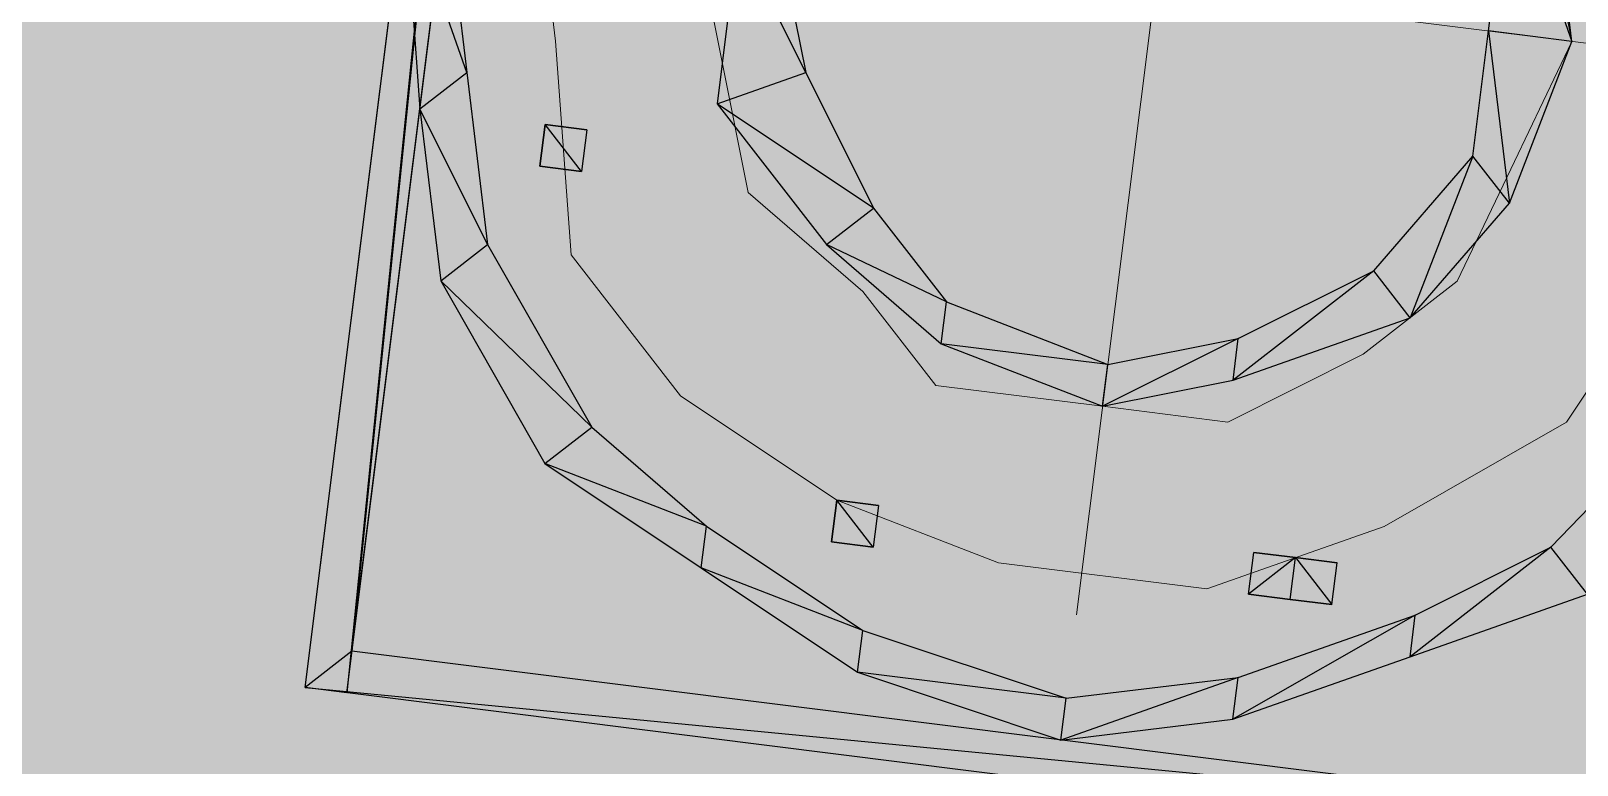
# Model space of a CAD drawing. Header units: metres. Extents: x -4 to 509425, y 7549 to 4732445.
# Drawn here: x 475991.2709 to 475991.5824, y 4719726.4483 to 4719726.5961 of the extents above; entities that cross this region are included whole.
import ezdxf

# ---------------------------------------------------------------- set-up
doc = ezdxf.new("R2010")
doc.units = ezdxf.units.M
doc.header["$LTSCALE"] = 0.01
doc.header["$MEASUREMENT"] = 0
doc.layers.get('0').update_dxf_attribs({"lineweight": 0})
doc.layers.add('_SUBESTACIÓN', color=1, linetype='Continuous')
doc.layers.add('SUBESTACION LA VID', color=253, linetype='Continuous')

# ---------------------------------------------------------------- blocks, each defined once
blk = doc.blocks.new('A$Cfff6051d')
at = {"layer": 'SUBESTACION LA VID', "transparency": 33554687}
h = blk.add_hatch(color=256, dxfattribs=at)
h.dxf.hatch_style = 2
edge = h.paths.add_edge_path()
edge.add_spline(control_points=[(475991.62013, 4719726.42705), (475991.62013, 4719726.42705), (475991.62118, 4719726.43545), (475991.62118, 4719726.43545), (475991.62118, 4719726.43545), (475991.32612, 4719726.46391), (475991.32612, 4719726.46391), (475991.32612, 4719726.46391), (475991.62013, 4719726.42705), (475991.62013, 4719726.42705)], knot_values=[0, 0, 0, 0, 1, 1, 1, 2, 2, 2, 3, 3, 3, 3], degree=3, periodic=0)
edge = h.paths.add_edge_path()
edge.add_spline(control_points=[(475991.62118, 4719726.43545), (475991.62118, 4719726.43545), (475991.32612, 4719726.46391), (475991.32612, 4719726.46391), (475991.32612, 4719726.46391), (475991.33557, 4719726.47126), (475991.33557, 4719726.47126), (475991.33557, 4719726.47126), (475991.62118, 4719726.43545), (475991.62118, 4719726.43545)], knot_values=[0, 0, 0, 0, 1, 1, 1, 2, 2, 2, 3, 3, 3, 3], degree=3, periodic=0)
edge = h.paths.add_edge_path()
edge.add_spline(control_points=[(475991.32612, 4719726.46391), (475991.32612, 4719726.46391), (475991.33557, 4719726.47126), (475991.33557, 4719726.47126), (475991.33557, 4719726.47126), (475991.37246, 4719726.83353), (475991.37246, 4719726.83353), (475991.37246, 4719726.83353), (475991.32612, 4719726.46391), (475991.32612, 4719726.46391)], knot_values=[0, 0, 0, 0, 1, 1, 1, 2, 2, 2, 3, 3, 3, 3], degree=3, periodic=0)
edge = h.paths.add_edge_path()
edge.add_spline(control_points=[(475991.33557, 4719726.47126), (475991.33557, 4719726.47126), (475991.37246, 4719726.83353), (475991.37246, 4719726.83353), (475991.37246, 4719726.83353), (475991.37875, 4719726.81567), (475991.37875, 4719726.81567), (475991.37875, 4719726.81567), (475991.33557, 4719726.47126), (475991.33557, 4719726.47126)], knot_values=[0, 0, 0, 0, 1, 1, 1, 2, 2, 2, 3, 3, 3, 3], degree=3, periodic=0)
edge = h.paths.add_edge_path()
edge.add_spline(control_points=[(475991.37246, 4719726.83353), (475991.37246, 4719726.83353), (475991.37875, 4719726.81567), (475991.37875, 4719726.81567), (475991.37875, 4719726.81567), (475991.67487, 4719726.79561), (475991.67487, 4719726.79561), (475991.67487, 4719726.79561), (475991.37246, 4719726.83353), (475991.37246, 4719726.83353)], knot_values=[0, 0, 0, 0, 1, 1, 1, 2, 2, 2, 3, 3, 3, 3], degree=3, periodic=0)
edge = h.paths.add_edge_path()
edge.add_spline(control_points=[(475991.37875, 4719726.81567), (475991.37875, 4719726.81567), (475991.67487, 4719726.79561), (475991.67487, 4719726.79561), (475991.67487, 4719726.79561), (475991.66436, 4719726.77987), (475991.66436, 4719726.77987), (475991.66436, 4719726.77987), (475991.37875, 4719726.81567), (475991.37875, 4719726.81567)], knot_values=[0, 0, 0, 0, 1, 1, 1, 2, 2, 2, 3, 3, 3, 3], degree=3, periodic=0)
edge = h.paths.add_edge_path()
edge.add_spline(control_points=[(475991.67487, 4719726.79561), (475991.67487, 4719726.79561), (475991.66436, 4719726.77987), (475991.66436, 4719726.77987), (475991.66436, 4719726.77987), (475991.62853, 4719726.426), (475991.62853, 4719726.426), (475991.62853, 4719726.426), (475991.67487, 4719726.79561), (475991.67487, 4719726.79561)], knot_values=[0, 0, 0, 0, 1, 1, 1, 2, 2, 2, 3, 3, 3, 3], degree=3, periodic=0)
edge = h.paths.add_edge_path()
edge.add_spline(control_points=[(475991.66436, 4719726.77987), (475991.66436, 4719726.77987), (475991.62853, 4719726.426), (475991.62853, 4719726.426), (475991.62853, 4719726.426), (475991.62013, 4719726.42705), (475991.62013, 4719726.42705), (475991.62013, 4719726.42705), (475991.66436, 4719726.77987), (475991.66436, 4719726.77987)], knot_values=[0, 0, 0, 0, 1, 1, 1, 2, 2, 2, 3, 3, 3, 3], degree=3, periodic=0)
at = {"layer": 'SUBESTACION LA VID', "lineweight": 0}
for p, q in [((475991.48154, 4719726.47856), (475991.51313, 4719726.73057)), ((475991.61494, 4719726.58982), (475991.37133, 4719726.62036))]:
    blk.add_line(p, q, dxfattribs=at)
for points in [[(475991.38605, 4719726.66971), (475991.37238, 4719726.62876), (475991.37657, 4719726.59411), (475991.3797, 4719726.55105), (475991.40174, 4719726.52269), (475991.43324, 4719726.50168), (475991.46579, 4719726.48906), (475991.50779, 4719726.4838), (475991.5435, 4719726.49638), (475991.58026, 4719726.51737), (475991.60127, 4719726.54887), (475991.61388, 4719726.58142), (475991.6181, 4719726.61502), (475991.60656, 4719726.65913), (475991.58452, 4719726.68749), (475991.55302, 4719726.7085), (475991.52048, 4719726.72111), (475991.47848, 4719726.72638), (475991.44277, 4719726.71379), (475991.41441, 4719726.69175), (475991.38605, 4719726.66971)], [(475991.40493, 4719726.61615), (475991.41017, 4719726.58989), (475991.41541, 4719726.56364), (475991.43851, 4719726.54368), (475991.4532, 4719726.52477), (475991.4868, 4719726.52056), (475991.512, 4719726.5174), (475991.53931, 4719726.53104), (475991.55822, 4719726.54573), (475991.56978, 4719726.56988), (475991.58134, 4719726.59403), (475991.5761, 4719726.62028), (475991.57086, 4719726.64654), (475991.55616, 4719726.66545), (475991.53306, 4719726.68541), (475991.50786, 4719726.68857), (475991.47426, 4719726.69278), (475991.45536, 4719726.67808), (475991.42805, 4719726.66444), (475991.41649, 4719726.6403), (475991.40493, 4719726.61615)], [(475991.37341, 4719726.5689), (475991.37341, 4719726.5689)], [(475991.43219, 4719726.49328), (475991.43219, 4719726.49328)]]:
    blk.add_lwpolyline(points, dxfattribs=at)
at = {"layer": 'SUBESTACION LA VID'}
for points in [[(475991.37341, 4719726.5689), (475991.37341, 4719726.5689)], [(475991.43219, 4719726.49328), (475991.43219, 4719726.49328)]]:
    blk.add_lwpolyline(points, dxfattribs=at)
for points, knots in [([(475991.32612, 4719726.46391), (475991.32612, 4719726.46391), (475991.33557, 4719726.47126), (475991.33557, 4719726.47126), (475991.33557, 4719726.47126), (475991.37246, 4719726.83353), (475991.37246, 4719726.83353), (475991.37246, 4719726.83353), (475991.32612, 4719726.46391), (475991.32612, 4719726.46391)], [0, 0, 0, 0, 1, 1, 1, 2, 2, 2, 3, 3, 3, 3]), ([(475991.33557, 4719726.47126), (475991.33557, 4719726.47126), (475991.37246, 4719726.83353), (475991.37246, 4719726.83353), (475991.37246, 4719726.83353), (475991.37875, 4719726.81567), (475991.37875, 4719726.81567), (475991.37875, 4719726.81567), (475991.33557, 4719726.47126), (475991.33557, 4719726.47126)], [0, 0, 0, 0, 1, 1, 1, 2, 2, 2, 3, 3, 3, 3]), ([(475991.32612, 4719726.46391), (475991.32612, 4719726.46391), (475991.33452, 4719726.46286), (475991.33452, 4719726.46286), (475991.33452, 4719726.46286), (475991.3714, 4719726.82513), (475991.3714, 4719726.82513), (475991.3714, 4719726.82513), (475991.32612, 4719726.46391), (475991.32612, 4719726.46391)], [0, 0, 0, 0, 1, 1, 1, 2, 2, 2, 3, 3, 3, 3]), ([(475991.33452, 4719726.46286), (475991.33452, 4719726.46286), (475991.3714, 4719726.82513), (475991.3714, 4719726.82513), (475991.3714, 4719726.82513), (475991.37875, 4719726.81567), (475991.37875, 4719726.81567), (475991.37875, 4719726.81567), (475991.33452, 4719726.46286), (475991.33452, 4719726.46286)], [0, 0, 0, 0, 1, 1, 1, 2, 2, 2, 3, 3, 3, 3]), ([(475991.56454, 4719726.59614), (475991.56454, 4719726.59614), (475991.58134, 4719726.59403), (475991.58134, 4719726.59403), (475991.58134, 4719726.59403), (475991.56875, 4719726.62974), (475991.56875, 4719726.62974), (475991.56875, 4719726.62974), (475991.56454, 4719726.59614), (475991.56454, 4719726.59614)], [0, 0, 0, 0, 1, 1, 1, 2, 2, 2, 3, 3, 3, 3]), ([(475991.58134, 4719726.59403), (475991.58134, 4719726.59403), (475991.56875, 4719726.62974), (475991.56875, 4719726.62974), (475991.56875, 4719726.62974), (475991.57715, 4719726.62868), (475991.57715, 4719726.62868), (475991.57715, 4719726.62868), (475991.58134, 4719726.59403), (475991.58134, 4719726.59403)], [0, 0, 0, 0, 1, 1, 1, 2, 2, 2, 3, 3, 3, 3]), ([(475991.35453, 4719726.62246), (475991.35453, 4719726.62246), (475991.34613, 4719726.62352), (475991.34613, 4719726.62352), (475991.34613, 4719726.62352), (475991.35872, 4719726.58781), (475991.35872, 4719726.58781), (475991.35872, 4719726.58781), (475991.35453, 4719726.62246), (475991.35453, 4719726.62246)], [0, 0, 0, 0, 1, 1, 1, 2, 2, 2, 3, 3, 3, 3]), ([(475991.34613, 4719726.62352), (475991.34613, 4719726.62352), (475991.35872, 4719726.58781), (475991.35872, 4719726.58781), (475991.35872, 4719726.58781), (475991.34926, 4719726.58046), (475991.34926, 4719726.58046), (475991.34926, 4719726.58046), (475991.34613, 4719726.62352), (475991.34613, 4719726.62352)], [0, 0, 0, 0, 1, 1, 1, 2, 2, 2, 3, 3, 3, 3]), ([(475991.41333, 4719726.61509), (475991.41333, 4719726.61509), (475991.42697, 4719726.58779), (475991.42697, 4719726.58779), (475991.42697, 4719726.58779), (475991.40912, 4719726.58149), (475991.40912, 4719726.58149), (475991.40912, 4719726.58149), (475991.41333, 4719726.61509), (475991.41333, 4719726.61509)], [0, 0, 0, 0, 1, 1, 1, 2, 2, 2, 3, 3, 3, 3]), ([(475991.42173, 4719726.61404), (475991.42173, 4719726.61404), (475991.41333, 4719726.61509), (475991.41333, 4719726.61509), (475991.41333, 4719726.61509), (475991.42697, 4719726.58779), (475991.42697, 4719726.58779), (475991.42697, 4719726.58779), (475991.42173, 4719726.61404), (475991.42173, 4719726.61404)], [0, 0, 0, 0, 1, 1, 1, 2, 2, 2, 3, 3, 3, 3]), ([(475991.56138, 4719726.57094), (475991.56138, 4719726.57094), (475991.56873, 4719726.56148), (475991.56873, 4719726.56148), (475991.56873, 4719726.56148), (475991.56454, 4719726.59614), (475991.56454, 4719726.59614), (475991.56454, 4719726.59614), (475991.56138, 4719726.57094), (475991.56138, 4719726.57094)], [0, 0, 0, 0, 1, 1, 1, 2, 2, 2, 3, 3, 3, 3]), ([(475991.56873, 4719726.56148), (475991.56873, 4719726.56148), (475991.56454, 4719726.59614), (475991.56454, 4719726.59614), (475991.56454, 4719726.59614), (475991.58134, 4719726.59403), (475991.58134, 4719726.59403), (475991.58134, 4719726.59403), (475991.56873, 4719726.56148), (475991.56873, 4719726.56148)], [0, 0, 0, 0, 1, 1, 1, 2, 2, 2, 3, 3, 3, 3]), ([(475991.35872, 4719726.58781), (475991.35872, 4719726.58781), (475991.34926, 4719726.58046), (475991.34926, 4719726.58046), (475991.34926, 4719726.58046), (475991.3629, 4719726.55316), (475991.3629, 4719726.55316), (475991.3629, 4719726.55316), (475991.35872, 4719726.58781), (475991.35872, 4719726.58781)], [0, 0, 0, 0, 1, 1, 1, 2, 2, 2, 3, 3, 3, 3]), ([(475991.42697, 4719726.58779), (475991.42697, 4719726.58779), (475991.40912, 4719726.58149), (475991.40912, 4719726.58149), (475991.40912, 4719726.58149), (475991.44061, 4719726.56048), (475991.44061, 4719726.56048), (475991.44061, 4719726.56048), (475991.42697, 4719726.58779), (475991.42697, 4719726.58779)], [0, 0, 0, 0, 1, 1, 1, 2, 2, 2, 3, 3, 3, 3]), ([(475991.40912, 4719726.58149), (475991.40912, 4719726.58149), (475991.44061, 4719726.56048), (475991.44061, 4719726.56048), (475991.44061, 4719726.56048), (475991.43116, 4719726.55313), (475991.43116, 4719726.55313), (475991.43116, 4719726.55313), (475991.40912, 4719726.58149), (475991.40912, 4719726.58149)], [0, 0, 0, 0, 1, 1, 1, 2, 2, 2, 3, 3, 3, 3]), ([(475991.34926, 4719726.58046), (475991.34926, 4719726.58046), (475991.3629, 4719726.55316), (475991.3629, 4719726.55316), (475991.3629, 4719726.55316), (475991.35345, 4719726.54581), (475991.35345, 4719726.54581), (475991.35345, 4719726.54581), (475991.34926, 4719726.58046), (475991.34926, 4719726.58046)], [0, 0, 0, 0, 1, 1, 1, 2, 2, 2, 3, 3, 3, 3]), ([(475991.37446, 4719726.57731), (475991.37446, 4719726.57731), (475991.37341, 4719726.5689), (475991.37341, 4719726.5689), (475991.37341, 4719726.5689), (475991.37446, 4719726.57731), (475991.37446, 4719726.57731)], [0, 0, 0, 0, 1, 1, 1, 2, 2, 2, 2]), ([(475991.37341, 4719726.5689), (475991.37341, 4719726.5689), (475991.37341, 4719726.5689), (475991.37341, 4719726.5689), (475991.37341, 4719726.5689), (475991.37446, 4719726.57731), (475991.37446, 4719726.57731), (475991.37446, 4719726.57731), (475991.37341, 4719726.5689), (475991.37341, 4719726.5689)], [0, 0, 0, 0, 1, 1, 1, 2, 2, 2, 3, 3, 3, 3]), ([(475991.37446, 4719726.57731), (475991.37446, 4719726.57731), (475991.38181, 4719726.56785), (475991.38181, 4719726.56785), (475991.38181, 4719726.56785), (475991.37341, 4719726.5689), (475991.37341, 4719726.5689), (475991.37341, 4719726.5689), (475991.37446, 4719726.57731), (475991.37446, 4719726.57731)], [0, 0, 0, 0, 1, 1, 1, 2, 2, 2, 3, 3, 3, 3]), ([(475991.37446, 4719726.57731), (475991.37446, 4719726.57731), (475991.38286, 4719726.57625), (475991.38286, 4719726.57625), (475991.38286, 4719726.57625), (475991.37446, 4719726.57731), (475991.37446, 4719726.57731)], [0, 0, 0, 0, 1, 1, 1, 2, 2, 2, 2]), ([(475991.38286, 4719726.57625), (475991.38286, 4719726.57625), (475991.38286, 4719726.57625), (475991.38286, 4719726.57625), (475991.38286, 4719726.57625), (475991.37446, 4719726.57731), (475991.37446, 4719726.57731), (475991.37446, 4719726.57731), (475991.38286, 4719726.57625), (475991.38286, 4719726.57625)], [0, 0, 0, 0, 1, 1, 1, 2, 2, 2, 3, 3, 3, 3]), ([(475991.37446, 4719726.57731), (475991.37446, 4719726.57731), (475991.38286, 4719726.57625), (475991.38286, 4719726.57625), (475991.38286, 4719726.57625), (475991.37446, 4719726.57731), (475991.37446, 4719726.57731)], [0, 0, 0, 0, 1, 1, 1, 2, 2, 2, 2]), ([(475991.38286, 4719726.57625), (475991.38286, 4719726.57625), (475991.37446, 4719726.57731), (475991.37446, 4719726.57731), (475991.37446, 4719726.57731), (475991.38181, 4719726.56785), (475991.38181, 4719726.56785), (475991.38181, 4719726.56785), (475991.38286, 4719726.57625), (475991.38286, 4719726.57625)], [0, 0, 0, 0, 1, 1, 1, 2, 2, 2, 3, 3, 3, 3]), ([(475991.38181, 4719726.56785), (475991.38181, 4719726.56785), (475991.37341, 4719726.5689), (475991.37341, 4719726.5689), (475991.37341, 4719726.5689), (475991.38181, 4719726.56785), (475991.38181, 4719726.56785)], [0, 0, 0, 0, 1, 1, 1, 2, 2, 2, 2]), ([(475991.54141, 4719726.54784), (475991.54141, 4719726.54784), (475991.54877, 4719726.53839), (475991.54877, 4719726.53839), (475991.54877, 4719726.53839), (475991.56138, 4719726.57094), (475991.56138, 4719726.57094), (475991.56138, 4719726.57094), (475991.54141, 4719726.54784), (475991.54141, 4719726.54784)], [0, 0, 0, 0, 1, 1, 1, 2, 2, 2, 3, 3, 3, 3]), ([(475991.54877, 4719726.53839), (475991.54877, 4719726.53839), (475991.56138, 4719726.57094), (475991.56138, 4719726.57094), (475991.56138, 4719726.57094), (475991.56873, 4719726.56148), (475991.56873, 4719726.56148), (475991.56873, 4719726.56148), (475991.54877, 4719726.53839), (475991.54877, 4719726.53839)], [0, 0, 0, 0, 1, 1, 1, 2, 2, 2, 3, 3, 3, 3]), ([(475991.44061, 4719726.56048), (475991.44061, 4719726.56048), (475991.43116, 4719726.55313), (475991.43116, 4719726.55313), (475991.43116, 4719726.55313), (475991.45531, 4719726.54157), (475991.45531, 4719726.54157), (475991.45531, 4719726.54157), (475991.44061, 4719726.56048), (475991.44061, 4719726.56048)], [0, 0, 0, 0, 1, 1, 1, 2, 2, 2, 3, 3, 3, 3]), ([(475991.3629, 4719726.55316), (475991.3629, 4719726.55316), (475991.35345, 4719726.54581), (475991.35345, 4719726.54581), (475991.35345, 4719726.54581), (475991.38389, 4719726.51639), (475991.38389, 4719726.51639), (475991.38389, 4719726.51639), (475991.3629, 4719726.55316), (475991.3629, 4719726.55316)], [0, 0, 0, 0, 1, 1, 1, 2, 2, 2, 3, 3, 3, 3]), ([(475991.43116, 4719726.55313), (475991.43116, 4719726.55313), (475991.45531, 4719726.54157), (475991.45531, 4719726.54157), (475991.45531, 4719726.54157), (475991.45426, 4719726.53317), (475991.45426, 4719726.53317), (475991.45426, 4719726.53317), (475991.43116, 4719726.55313), (475991.43116, 4719726.55313)], [0, 0, 0, 0, 1, 1, 1, 2, 2, 2, 3, 3, 3, 3]), ([(475991.51411, 4719726.5342), (475991.51411, 4719726.5342), (475991.51306, 4719726.5258), (475991.51306, 4719726.5258), (475991.51306, 4719726.5258), (475991.54141, 4719726.54784), (475991.54141, 4719726.54784), (475991.54141, 4719726.54784), (475991.51411, 4719726.5342), (475991.51411, 4719726.5342)], [0, 0, 0, 0, 1, 1, 1, 2, 2, 2, 3, 3, 3, 3]), ([(475991.51306, 4719726.5258), (475991.51306, 4719726.5258), (475991.54141, 4719726.54784), (475991.54141, 4719726.54784), (475991.54141, 4719726.54784), (475991.54877, 4719726.53839), (475991.54877, 4719726.53839), (475991.54877, 4719726.53839), (475991.51306, 4719726.5258), (475991.51306, 4719726.5258)], [0, 0, 0, 0, 1, 1, 1, 2, 2, 2, 3, 3, 3, 3]), ([(475991.35345, 4719726.54581), (475991.35345, 4719726.54581), (475991.38389, 4719726.51639), (475991.38389, 4719726.51639), (475991.38389, 4719726.51639), (475991.37444, 4719726.50905), (475991.37444, 4719726.50905), (475991.37444, 4719726.50905), (475991.35345, 4719726.54581), (475991.35345, 4719726.54581)], [0, 0, 0, 0, 1, 1, 1, 2, 2, 2, 3, 3, 3, 3]), ([(475991.45531, 4719726.54157), (475991.45531, 4719726.54157), (475991.45426, 4719726.53317), (475991.45426, 4719726.53317), (475991.45426, 4719726.53317), (475991.48786, 4719726.52896), (475991.48786, 4719726.52896), (475991.48786, 4719726.52896), (475991.45531, 4719726.54157), (475991.45531, 4719726.54157)], [0, 0, 0, 0, 1, 1, 1, 2, 2, 2, 3, 3, 3, 3]), ([(475991.48786, 4719726.52896), (475991.48786, 4719726.52896), (475991.4868, 4719726.52056), (475991.4868, 4719726.52056), (475991.4868, 4719726.52056), (475991.51411, 4719726.5342), (475991.51411, 4719726.5342), (475991.51411, 4719726.5342), (475991.48786, 4719726.52896), (475991.48786, 4719726.52896)], [0, 0, 0, 0, 1, 1, 1, 2, 2, 2, 3, 3, 3, 3]), ([(475991.4868, 4719726.52056), (475991.4868, 4719726.52056), (475991.51411, 4719726.5342), (475991.51411, 4719726.5342), (475991.51411, 4719726.5342), (475991.51306, 4719726.5258), (475991.51306, 4719726.5258), (475991.51306, 4719726.5258), (475991.4868, 4719726.52056), (475991.4868, 4719726.52056)], [0, 0, 0, 0, 1, 1, 1, 2, 2, 2, 3, 3, 3, 3]), ([(475991.45426, 4719726.53317), (475991.45426, 4719726.53317), (475991.48786, 4719726.52896), (475991.48786, 4719726.52896), (475991.48786, 4719726.52896), (475991.4868, 4719726.52056), (475991.4868, 4719726.52056), (475991.4868, 4719726.52056), (475991.45426, 4719726.53317), (475991.45426, 4719726.53317)], [0, 0, 0, 0, 1, 1, 1, 2, 2, 2, 3, 3, 3, 3]), ([(475991.5771, 4719726.49217), (475991.5771, 4719726.49217), (475991.58445, 4719726.48272), (475991.58445, 4719726.48272), (475991.58445, 4719726.48272), (475991.60651, 4719726.52262), (475991.60651, 4719726.52262), (475991.60651, 4719726.52262), (475991.5771, 4719726.49217), (475991.5771, 4719726.49217)], [0, 0, 0, 0, 1, 1, 1, 2, 2, 2, 3, 3, 3, 3]), ([(475991.38389, 4719726.51639), (475991.38389, 4719726.51639), (475991.37444, 4719726.50905), (475991.37444, 4719726.50905), (475991.37444, 4719726.50905), (475991.40699, 4719726.49644), (475991.40699, 4719726.49644), (475991.40699, 4719726.49644), (475991.38389, 4719726.51639), (475991.38389, 4719726.51639)], [0, 0, 0, 0, 1, 1, 1, 2, 2, 2, 3, 3, 3, 3]), ([(475991.37444, 4719726.50905), (475991.37444, 4719726.50905), (475991.40699, 4719726.49644), (475991.40699, 4719726.49644), (475991.40699, 4719726.49644), (475991.40593, 4719726.48804), (475991.40593, 4719726.48804), (475991.40593, 4719726.48804), (475991.37444, 4719726.50905), (475991.37444, 4719726.50905)], [0, 0, 0, 0, 1, 1, 1, 2, 2, 2, 3, 3, 3, 3]), ([(475991.43324, 4719726.50168), (475991.43324, 4719726.50168), (475991.43219, 4719726.49328), (475991.43219, 4719726.49328), (475991.43219, 4719726.49328), (475991.43324, 4719726.50168), (475991.43324, 4719726.50168)], [0, 0, 0, 0, 1, 1, 1, 2, 2, 2, 2]), ([(475991.43219, 4719726.49328), (475991.43219, 4719726.49328), (475991.43219, 4719726.49328), (475991.43219, 4719726.49328), (475991.43219, 4719726.49328), (475991.43324, 4719726.50168), (475991.43324, 4719726.50168), (475991.43324, 4719726.50168), (475991.43219, 4719726.49328), (475991.43219, 4719726.49328)], [0, 0, 0, 0, 1, 1, 1, 2, 2, 2, 3, 3, 3, 3]), ([(475991.43324, 4719726.50168), (475991.43324, 4719726.50168), (475991.44059, 4719726.49222), (475991.44059, 4719726.49222), (475991.44059, 4719726.49222), (475991.43219, 4719726.49328), (475991.43219, 4719726.49328), (475991.43219, 4719726.49328), (475991.43324, 4719726.50168), (475991.43324, 4719726.50168)], [0, 0, 0, 0, 1, 1, 1, 2, 2, 2, 3, 3, 3, 3]), ([(475991.44164, 4719726.50062), (475991.44164, 4719726.50062), (475991.43324, 4719726.50168), (475991.43324, 4719726.50168), (475991.43324, 4719726.50168), (475991.44164, 4719726.50062), (475991.44164, 4719726.50062)], [0, 0, 0, 0, 1, 1, 1, 2, 2, 2, 2]), ([(475991.43324, 4719726.50168), (475991.43324, 4719726.50168), (475991.44164, 4719726.50062), (475991.44164, 4719726.50062), (475991.44164, 4719726.50062), (475991.43324, 4719726.50168), (475991.43324, 4719726.50168)], [0, 0, 0, 0, 1, 1, 1, 2, 2, 2, 2]), ([(475991.44164, 4719726.50062), (475991.44164, 4719726.50062), (475991.43324, 4719726.50168), (475991.43324, 4719726.50168), (475991.43324, 4719726.50168), (475991.44059, 4719726.49222), (475991.44059, 4719726.49222), (475991.44059, 4719726.49222), (475991.44164, 4719726.50062), (475991.44164, 4719726.50062)], [0, 0, 0, 0, 1, 1, 1, 2, 2, 2, 3, 3, 3, 3]), ([(475991.40699, 4719726.49644), (475991.40699, 4719726.49644), (475991.40593, 4719726.48804), (475991.40593, 4719726.48804), (475991.40593, 4719726.48804), (475991.43848, 4719726.47542), (475991.43848, 4719726.47542), (475991.43848, 4719726.47542), (475991.40699, 4719726.49644), (475991.40699, 4719726.49644)], [0, 0, 0, 0, 1, 1, 1, 2, 2, 2, 3, 3, 3, 3]), ([(475991.44059, 4719726.49222), (475991.44059, 4719726.49222), (475991.43219, 4719726.49328), (475991.43219, 4719726.49328), (475991.43219, 4719726.49328), (475991.44059, 4719726.49222), (475991.44059, 4719726.49222)], [0, 0, 0, 0, 1, 1, 1, 2, 2, 2, 2]), ([(475991.52564, 4719726.49009), (475991.52564, 4719726.49009), (475991.51724, 4719726.49114), (475991.51724, 4719726.49114), (475991.51724, 4719726.49114), (475991.51619, 4719726.48274), (475991.51619, 4719726.48274), (475991.51619, 4719726.48274), (475991.52564, 4719726.49009), (475991.52564, 4719726.49009)], [0, 0, 0, 0, 1, 1, 1, 2, 2, 2, 3, 3, 3, 3]), ([(475991.52564, 4719726.49009), (475991.52564, 4719726.49009), (475991.52564, 4719726.49009), (475991.52564, 4719726.49009), (475991.52564, 4719726.49009), (475991.51724, 4719726.49114), (475991.51724, 4719726.49114), (475991.51724, 4719726.49114), (475991.52564, 4719726.49009), (475991.52564, 4719726.49009)], [0, 0, 0, 0, 1, 1, 1, 2, 2, 2, 3, 3, 3, 3]), ([(475991.51724, 4719726.49114), (475991.51724, 4719726.49114), (475991.52564, 4719726.49009), (475991.52564, 4719726.49009), (475991.52564, 4719726.49009), (475991.51724, 4719726.49114), (475991.51724, 4719726.49114)], [0, 0, 0, 0, 1, 1, 1, 2, 2, 2, 2]), ([(475991.54979, 4719726.47853), (475991.54979, 4719726.47853), (475991.54874, 4719726.47013), (475991.54874, 4719726.47013), (475991.54874, 4719726.47013), (475991.5771, 4719726.49217), (475991.5771, 4719726.49217), (475991.5771, 4719726.49217), (475991.54979, 4719726.47853), (475991.54979, 4719726.47853)], [0, 0, 0, 0, 1, 1, 1, 2, 2, 2, 3, 3, 3, 3]), ([(475991.54874, 4719726.47013), (475991.54874, 4719726.47013), (475991.5771, 4719726.49217), (475991.5771, 4719726.49217), (475991.5771, 4719726.49217), (475991.58445, 4719726.48272), (475991.58445, 4719726.48272), (475991.58445, 4719726.48272), (475991.54874, 4719726.47013), (475991.54874, 4719726.47013)], [0, 0, 0, 0, 1, 1, 1, 2, 2, 2, 3, 3, 3, 3]), ([(475991.40593, 4719726.48804), (475991.40593, 4719726.48804), (475991.43848, 4719726.47542), (475991.43848, 4719726.47542), (475991.43848, 4719726.47542), (475991.43743, 4719726.46702), (475991.43743, 4719726.46702), (475991.43743, 4719726.46702), (475991.40593, 4719726.48804), (475991.40593, 4719726.48804)], [0, 0, 0, 0, 1, 1, 1, 2, 2, 2, 3, 3, 3, 3]), ([(475991.52564, 4719726.49009), (475991.52564, 4719726.49009), (475991.52459, 4719726.48169), (475991.52459, 4719726.48169), (475991.52459, 4719726.48169), (475991.51619, 4719726.48274), (475991.51619, 4719726.48274), (475991.51619, 4719726.48274), (475991.52564, 4719726.49009), (475991.52564, 4719726.49009)], [0, 0, 0, 0, 1, 1, 1, 2, 2, 2, 3, 3, 3, 3]), ([(475991.53299, 4719726.48064), (475991.53299, 4719726.48064), (475991.52564, 4719726.49009), (475991.52564, 4719726.49009), (475991.52564, 4719726.49009), (475991.52459, 4719726.48169), (475991.52459, 4719726.48169), (475991.52459, 4719726.48169), (475991.53299, 4719726.48064), (475991.53299, 4719726.48064)], [0, 0, 0, 0, 1, 1, 1, 2, 2, 2, 3, 3, 3, 3]), ([(475991.52564, 4719726.49009), (475991.52564, 4719726.49009), (475991.52564, 4719726.49009), (475991.52564, 4719726.49009), (475991.52564, 4719726.49009), (475991.53404, 4719726.48904), (475991.53404, 4719726.48904), (475991.53404, 4719726.48904), (475991.52564, 4719726.49009), (475991.52564, 4719726.49009)], [0, 0, 0, 0, 1, 1, 1, 2, 2, 2, 3, 3, 3, 3]), ([(475991.52564, 4719726.49009), (475991.52564, 4719726.49009), (475991.53404, 4719726.48904), (475991.53404, 4719726.48904), (475991.53404, 4719726.48904), (475991.53299, 4719726.48064), (475991.53299, 4719726.48064), (475991.53299, 4719726.48064), (475991.52564, 4719726.49009), (475991.52564, 4719726.49009)], [0, 0, 0, 0, 1, 1, 1, 2, 2, 2, 3, 3, 3, 3]), ([(475991.52564, 4719726.49009), (475991.52564, 4719726.49009), (475991.53404, 4719726.48904), (475991.53404, 4719726.48904), (475991.53404, 4719726.48904), (475991.52564, 4719726.49009), (475991.52564, 4719726.49009)], [0, 0, 0, 0, 1, 1, 1, 2, 2, 2, 2]), ([(475991.52459, 4719726.48169), (475991.52459, 4719726.48169), (475991.51619, 4719726.48274), (475991.51619, 4719726.48274), (475991.51619, 4719726.48274), (475991.52459, 4719726.48169), (475991.52459, 4719726.48169)], [0, 0, 0, 0, 1, 1, 1, 2, 2, 2, 2]), ([(475991.52459, 4719726.48169), (475991.52459, 4719726.48169), (475991.53299, 4719726.48064), (475991.53299, 4719726.48064), (475991.53299, 4719726.48064), (475991.52459, 4719726.48169), (475991.52459, 4719726.48169)], [0, 0, 0, 0, 1, 1, 1, 2, 2, 2, 2]), ([(475991.51408, 4719726.46594), (475991.51408, 4719726.46594), (475991.51303, 4719726.45754), (475991.51303, 4719726.45754), (475991.51303, 4719726.45754), (475991.54979, 4719726.47853), (475991.54979, 4719726.47853), (475991.54979, 4719726.47853), (475991.51408, 4719726.46594), (475991.51408, 4719726.46594)], [0, 0, 0, 0, 1, 1, 1, 2, 2, 2, 3, 3, 3, 3]), ([(475991.51303, 4719726.45754), (475991.51303, 4719726.45754), (475991.54979, 4719726.47853), (475991.54979, 4719726.47853), (475991.54979, 4719726.47853), (475991.54874, 4719726.47013), (475991.54874, 4719726.47013), (475991.54874, 4719726.47013), (475991.51303, 4719726.45754), (475991.51303, 4719726.45754)], [0, 0, 0, 0, 1, 1, 1, 2, 2, 2, 3, 3, 3, 3]), ([(475991.43848, 4719726.47542), (475991.43848, 4719726.47542), (475991.43743, 4719726.46702), (475991.43743, 4719726.46702), (475991.43743, 4719726.46702), (475991.47943, 4719726.46176), (475991.47943, 4719726.46176), (475991.47943, 4719726.46176), (475991.43848, 4719726.47542), (475991.43848, 4719726.47542)], [0, 0, 0, 0, 1, 1, 1, 2, 2, 2, 3, 3, 3, 3]), ([(475991.62118, 4719726.43545), (475991.62118, 4719726.43545), (475991.32612, 4719726.46391), (475991.32612, 4719726.46391), (475991.32612, 4719726.46391), (475991.33557, 4719726.47126), (475991.33557, 4719726.47126), (475991.33557, 4719726.47126), (475991.62118, 4719726.43545), (475991.62118, 4719726.43545)], [0, 0, 0, 0, 1, 1, 1, 2, 2, 2, 3, 3, 3, 3]), ([(475991.43743, 4719726.46702), (475991.43743, 4719726.46702), (475991.47943, 4719726.46176), (475991.47943, 4719726.46176), (475991.47943, 4719726.46176), (475991.47838, 4719726.45336), (475991.47838, 4719726.45336), (475991.47838, 4719726.45336), (475991.43743, 4719726.46702), (475991.43743, 4719726.46702)], [0, 0, 0, 0, 1, 1, 1, 2, 2, 2, 3, 3, 3, 3]), ([(475991.47943, 4719726.46176), (475991.47943, 4719726.46176), (475991.47838, 4719726.45336), (475991.47838, 4719726.45336), (475991.47838, 4719726.45336), (475991.51408, 4719726.46594), (475991.51408, 4719726.46594), (475991.51408, 4719726.46594), (475991.47943, 4719726.46176), (475991.47943, 4719726.46176)], [0, 0, 0, 0, 1, 1, 1, 2, 2, 2, 3, 3, 3, 3]), ([(475991.47838, 4719726.45336), (475991.47838, 4719726.45336), (475991.51408, 4719726.46594), (475991.51408, 4719726.46594), (475991.51408, 4719726.46594), (475991.51303, 4719726.45754), (475991.51303, 4719726.45754), (475991.51303, 4719726.45754), (475991.47838, 4719726.45336), (475991.47838, 4719726.45336)], [0, 0, 0, 0, 1, 1, 1, 2, 2, 2, 3, 3, 3, 3]), ([(475991.62013, 4719726.42705), (475991.62013, 4719726.42705), (475991.62118, 4719726.43545), (475991.62118, 4719726.43545), (475991.62118, 4719726.43545), (475991.32612, 4719726.46391), (475991.32612, 4719726.46391), (475991.32612, 4719726.46391), (475991.62013, 4719726.42705), (475991.62013, 4719726.42705)], [0, 0, 0, 0, 1, 1, 1, 2, 2, 2, 3, 3, 3, 3])]:
    blk.add_open_spline(points, degree=3, knots=knots, dxfattribs=at)
at = {"layer": 'SUBESTACION LA VID', "lineweight": 0}
for points, knots in [([(475991.32612, 4719726.46391), (475991.32612, 4719726.46391), (475991.33557, 4719726.47126), (475991.33557, 4719726.47126), (475991.33557, 4719726.47126), (475991.37246, 4719726.83353), (475991.37246, 4719726.83353), (475991.37246, 4719726.83353), (475991.32612, 4719726.46391), (475991.32612, 4719726.46391)], [0, 0, 0, 0, 1, 1, 1, 2, 2, 2, 3, 3, 3, 3]), ([(475991.33557, 4719726.47126), (475991.33557, 4719726.47126), (475991.37246, 4719726.83353), (475991.37246, 4719726.83353), (475991.37246, 4719726.83353), (475991.37875, 4719726.81567), (475991.37875, 4719726.81567), (475991.37875, 4719726.81567), (475991.33557, 4719726.47126), (475991.33557, 4719726.47126)], [0, 0, 0, 0, 1, 1, 1, 2, 2, 2, 3, 3, 3, 3]), ([(475991.56454, 4719726.59614), (475991.56454, 4719726.59614), (475991.58134, 4719726.59403), (475991.58134, 4719726.59403), (475991.58134, 4719726.59403), (475991.56875, 4719726.62974), (475991.56875, 4719726.62974), (475991.56875, 4719726.62974), (475991.56454, 4719726.59614), (475991.56454, 4719726.59614)], [0, 0, 0, 0, 1, 1, 1, 2, 2, 2, 3, 3, 3, 3]), ([(475991.58134, 4719726.59403), (475991.58134, 4719726.59403), (475991.56875, 4719726.62974), (475991.56875, 4719726.62974), (475991.56875, 4719726.62974), (475991.57715, 4719726.62868), (475991.57715, 4719726.62868), (475991.57715, 4719726.62868), (475991.58134, 4719726.59403), (475991.58134, 4719726.59403)], [0, 0, 0, 0, 1, 1, 1, 2, 2, 2, 3, 3, 3, 3]), ([(475991.35453, 4719726.62246), (475991.35453, 4719726.62246), (475991.34613, 4719726.62352), (475991.34613, 4719726.62352), (475991.34613, 4719726.62352), (475991.35872, 4719726.58781), (475991.35872, 4719726.58781), (475991.35872, 4719726.58781), (475991.35453, 4719726.62246), (475991.35453, 4719726.62246)], [0, 0, 0, 0, 1, 1, 1, 2, 2, 2, 3, 3, 3, 3]), ([(475991.34613, 4719726.62352), (475991.34613, 4719726.62352), (475991.35872, 4719726.58781), (475991.35872, 4719726.58781), (475991.35872, 4719726.58781), (475991.34926, 4719726.58046), (475991.34926, 4719726.58046), (475991.34926, 4719726.58046), (475991.34613, 4719726.62352), (475991.34613, 4719726.62352)], [0, 0, 0, 0, 1, 1, 1, 2, 2, 2, 3, 3, 3, 3]), ([(475991.41333, 4719726.61509), (475991.41333, 4719726.61509), (475991.42697, 4719726.58779), (475991.42697, 4719726.58779), (475991.42697, 4719726.58779), (475991.40912, 4719726.58149), (475991.40912, 4719726.58149), (475991.40912, 4719726.58149), (475991.41333, 4719726.61509), (475991.41333, 4719726.61509)], [0, 0, 0, 0, 1, 1, 1, 2, 2, 2, 3, 3, 3, 3]), ([(475991.42173, 4719726.61404), (475991.42173, 4719726.61404), (475991.41333, 4719726.61509), (475991.41333, 4719726.61509), (475991.41333, 4719726.61509), (475991.42697, 4719726.58779), (475991.42697, 4719726.58779), (475991.42697, 4719726.58779), (475991.42173, 4719726.61404), (475991.42173, 4719726.61404)], [0, 0, 0, 0, 1, 1, 1, 2, 2, 2, 3, 3, 3, 3]), ([(475991.56138, 4719726.57094), (475991.56138, 4719726.57094), (475991.56873, 4719726.56148), (475991.56873, 4719726.56148), (475991.56873, 4719726.56148), (475991.56454, 4719726.59614), (475991.56454, 4719726.59614), (475991.56454, 4719726.59614), (475991.56138, 4719726.57094), (475991.56138, 4719726.57094)], [0, 0, 0, 0, 1, 1, 1, 2, 2, 2, 3, 3, 3, 3]), ([(475991.56873, 4719726.56148), (475991.56873, 4719726.56148), (475991.56454, 4719726.59614), (475991.56454, 4719726.59614), (475991.56454, 4719726.59614), (475991.58134, 4719726.59403), (475991.58134, 4719726.59403), (475991.58134, 4719726.59403), (475991.56873, 4719726.56148), (475991.56873, 4719726.56148)], [0, 0, 0, 0, 1, 1, 1, 2, 2, 2, 3, 3, 3, 3]), ([(475991.35872, 4719726.58781), (475991.35872, 4719726.58781), (475991.34926, 4719726.58046), (475991.34926, 4719726.58046), (475991.34926, 4719726.58046), (475991.3629, 4719726.55316), (475991.3629, 4719726.55316), (475991.3629, 4719726.55316), (475991.35872, 4719726.58781), (475991.35872, 4719726.58781)], [0, 0, 0, 0, 1, 1, 1, 2, 2, 2, 3, 3, 3, 3]), ([(475991.42697, 4719726.58779), (475991.42697, 4719726.58779), (475991.40912, 4719726.58149), (475991.40912, 4719726.58149), (475991.40912, 4719726.58149), (475991.44061, 4719726.56048), (475991.44061, 4719726.56048), (475991.44061, 4719726.56048), (475991.42697, 4719726.58779), (475991.42697, 4719726.58779)], [0, 0, 0, 0, 1, 1, 1, 2, 2, 2, 3, 3, 3, 3]), ([(475991.40912, 4719726.58149), (475991.40912, 4719726.58149), (475991.44061, 4719726.56048), (475991.44061, 4719726.56048), (475991.44061, 4719726.56048), (475991.43116, 4719726.55313), (475991.43116, 4719726.55313), (475991.43116, 4719726.55313), (475991.40912, 4719726.58149), (475991.40912, 4719726.58149)], [0, 0, 0, 0, 1, 1, 1, 2, 2, 2, 3, 3, 3, 3]), ([(475991.34926, 4719726.58046), (475991.34926, 4719726.58046), (475991.3629, 4719726.55316), (475991.3629, 4719726.55316), (475991.3629, 4719726.55316), (475991.35345, 4719726.54581), (475991.35345, 4719726.54581), (475991.35345, 4719726.54581), (475991.34926, 4719726.58046), (475991.34926, 4719726.58046)], [0, 0, 0, 0, 1, 1, 1, 2, 2, 2, 3, 3, 3, 3]), ([(475991.37446, 4719726.57731), (475991.37446, 4719726.57731), (475991.37341, 4719726.5689), (475991.37341, 4719726.5689), (475991.37341, 4719726.5689), (475991.37446, 4719726.57731), (475991.37446, 4719726.57731)], [0, 0, 0, 0, 1, 1, 1, 2, 2, 2, 2]), ([(475991.37341, 4719726.5689), (475991.37341, 4719726.5689), (475991.37341, 4719726.5689), (475991.37341, 4719726.5689), (475991.37341, 4719726.5689), (475991.37446, 4719726.57731), (475991.37446, 4719726.57731), (475991.37446, 4719726.57731), (475991.37341, 4719726.5689), (475991.37341, 4719726.5689)], [0, 0, 0, 0, 1, 1, 1, 2, 2, 2, 3, 3, 3, 3]), ([(475991.37446, 4719726.57731), (475991.37446, 4719726.57731), (475991.38181, 4719726.56785), (475991.38181, 4719726.56785), (475991.38181, 4719726.56785), (475991.37341, 4719726.5689), (475991.37341, 4719726.5689), (475991.37341, 4719726.5689), (475991.37446, 4719726.57731), (475991.37446, 4719726.57731)], [0, 0, 0, 0, 1, 1, 1, 2, 2, 2, 3, 3, 3, 3]), ([(475991.37446, 4719726.57731), (475991.37446, 4719726.57731), (475991.38286, 4719726.57625), (475991.38286, 4719726.57625), (475991.38286, 4719726.57625), (475991.37446, 4719726.57731), (475991.37446, 4719726.57731)], [0, 0, 0, 0, 1, 1, 1, 2, 2, 2, 2]), ([(475991.38286, 4719726.57625), (475991.38286, 4719726.57625), (475991.38286, 4719726.57625), (475991.38286, 4719726.57625), (475991.38286, 4719726.57625), (475991.37446, 4719726.57731), (475991.37446, 4719726.57731), (475991.37446, 4719726.57731), (475991.38286, 4719726.57625), (475991.38286, 4719726.57625)], [0, 0, 0, 0, 1, 1, 1, 2, 2, 2, 3, 3, 3, 3]), ([(475991.37446, 4719726.57731), (475991.37446, 4719726.57731), (475991.38286, 4719726.57625), (475991.38286, 4719726.57625), (475991.38286, 4719726.57625), (475991.37446, 4719726.57731), (475991.37446, 4719726.57731)], [0, 0, 0, 0, 1, 1, 1, 2, 2, 2, 2]), ([(475991.38286, 4719726.57625), (475991.38286, 4719726.57625), (475991.37446, 4719726.57731), (475991.37446, 4719726.57731), (475991.37446, 4719726.57731), (475991.38181, 4719726.56785), (475991.38181, 4719726.56785), (475991.38181, 4719726.56785), (475991.38286, 4719726.57625), (475991.38286, 4719726.57625)], [0, 0, 0, 0, 1, 1, 1, 2, 2, 2, 3, 3, 3, 3]), ([(475991.38181, 4719726.56785), (475991.38181, 4719726.56785), (475991.37341, 4719726.5689), (475991.37341, 4719726.5689), (475991.37341, 4719726.5689), (475991.38181, 4719726.56785), (475991.38181, 4719726.56785)], [0, 0, 0, 0, 1, 1, 1, 2, 2, 2, 2]), ([(475991.54141, 4719726.54784), (475991.54141, 4719726.54784), (475991.54877, 4719726.53839), (475991.54877, 4719726.53839), (475991.54877, 4719726.53839), (475991.56138, 4719726.57094), (475991.56138, 4719726.57094), (475991.56138, 4719726.57094), (475991.54141, 4719726.54784), (475991.54141, 4719726.54784)], [0, 0, 0, 0, 1, 1, 1, 2, 2, 2, 3, 3, 3, 3]), ([(475991.54877, 4719726.53839), (475991.54877, 4719726.53839), (475991.56138, 4719726.57094), (475991.56138, 4719726.57094), (475991.56138, 4719726.57094), (475991.56873, 4719726.56148), (475991.56873, 4719726.56148), (475991.56873, 4719726.56148), (475991.54877, 4719726.53839), (475991.54877, 4719726.53839)], [0, 0, 0, 0, 1, 1, 1, 2, 2, 2, 3, 3, 3, 3]), ([(475991.44061, 4719726.56048), (475991.44061, 4719726.56048), (475991.43116, 4719726.55313), (475991.43116, 4719726.55313), (475991.43116, 4719726.55313), (475991.45531, 4719726.54157), (475991.45531, 4719726.54157), (475991.45531, 4719726.54157), (475991.44061, 4719726.56048), (475991.44061, 4719726.56048)], [0, 0, 0, 0, 1, 1, 1, 2, 2, 2, 3, 3, 3, 3]), ([(475991.3629, 4719726.55316), (475991.3629, 4719726.55316), (475991.35345, 4719726.54581), (475991.35345, 4719726.54581), (475991.35345, 4719726.54581), (475991.38389, 4719726.51639), (475991.38389, 4719726.51639), (475991.38389, 4719726.51639), (475991.3629, 4719726.55316), (475991.3629, 4719726.55316)], [0, 0, 0, 0, 1, 1, 1, 2, 2, 2, 3, 3, 3, 3]), ([(475991.43116, 4719726.55313), (475991.43116, 4719726.55313), (475991.45531, 4719726.54157), (475991.45531, 4719726.54157), (475991.45531, 4719726.54157), (475991.45426, 4719726.53317), (475991.45426, 4719726.53317), (475991.45426, 4719726.53317), (475991.43116, 4719726.55313), (475991.43116, 4719726.55313)], [0, 0, 0, 0, 1, 1, 1, 2, 2, 2, 3, 3, 3, 3]), ([(475991.51411, 4719726.5342), (475991.51411, 4719726.5342), (475991.51306, 4719726.5258), (475991.51306, 4719726.5258), (475991.51306, 4719726.5258), (475991.54141, 4719726.54784), (475991.54141, 4719726.54784), (475991.54141, 4719726.54784), (475991.51411, 4719726.5342), (475991.51411, 4719726.5342)], [0, 0, 0, 0, 1, 1, 1, 2, 2, 2, 3, 3, 3, 3]), ([(475991.51306, 4719726.5258), (475991.51306, 4719726.5258), (475991.54141, 4719726.54784), (475991.54141, 4719726.54784), (475991.54141, 4719726.54784), (475991.54877, 4719726.53839), (475991.54877, 4719726.53839), (475991.54877, 4719726.53839), (475991.51306, 4719726.5258), (475991.51306, 4719726.5258)], [0, 0, 0, 0, 1, 1, 1, 2, 2, 2, 3, 3, 3, 3]), ([(475991.35345, 4719726.54581), (475991.35345, 4719726.54581), (475991.38389, 4719726.51639), (475991.38389, 4719726.51639), (475991.38389, 4719726.51639), (475991.37444, 4719726.50905), (475991.37444, 4719726.50905), (475991.37444, 4719726.50905), (475991.35345, 4719726.54581), (475991.35345, 4719726.54581)], [0, 0, 0, 0, 1, 1, 1, 2, 2, 2, 3, 3, 3, 3]), ([(475991.45531, 4719726.54157), (475991.45531, 4719726.54157), (475991.45426, 4719726.53317), (475991.45426, 4719726.53317), (475991.45426, 4719726.53317), (475991.48786, 4719726.52896), (475991.48786, 4719726.52896), (475991.48786, 4719726.52896), (475991.45531, 4719726.54157), (475991.45531, 4719726.54157)], [0, 0, 0, 0, 1, 1, 1, 2, 2, 2, 3, 3, 3, 3]), ([(475991.48786, 4719726.52896), (475991.48786, 4719726.52896), (475991.4868, 4719726.52056), (475991.4868, 4719726.52056), (475991.4868, 4719726.52056), (475991.51411, 4719726.5342), (475991.51411, 4719726.5342), (475991.51411, 4719726.5342), (475991.48786, 4719726.52896), (475991.48786, 4719726.52896)], [0, 0, 0, 0, 1, 1, 1, 2, 2, 2, 3, 3, 3, 3]), ([(475991.4868, 4719726.52056), (475991.4868, 4719726.52056), (475991.51411, 4719726.5342), (475991.51411, 4719726.5342), (475991.51411, 4719726.5342), (475991.51306, 4719726.5258), (475991.51306, 4719726.5258), (475991.51306, 4719726.5258), (475991.4868, 4719726.52056), (475991.4868, 4719726.52056)], [0, 0, 0, 0, 1, 1, 1, 2, 2, 2, 3, 3, 3, 3]), ([(475991.45426, 4719726.53317), (475991.45426, 4719726.53317), (475991.48786, 4719726.52896), (475991.48786, 4719726.52896), (475991.48786, 4719726.52896), (475991.4868, 4719726.52056), (475991.4868, 4719726.52056), (475991.4868, 4719726.52056), (475991.45426, 4719726.53317), (475991.45426, 4719726.53317)], [0, 0, 0, 0, 1, 1, 1, 2, 2, 2, 3, 3, 3, 3]), ([(475991.5771, 4719726.49217), (475991.5771, 4719726.49217), (475991.58445, 4719726.48272), (475991.58445, 4719726.48272), (475991.58445, 4719726.48272), (475991.60651, 4719726.52262), (475991.60651, 4719726.52262), (475991.60651, 4719726.52262), (475991.5771, 4719726.49217), (475991.5771, 4719726.49217)], [0, 0, 0, 0, 1, 1, 1, 2, 2, 2, 3, 3, 3, 3]), ([(475991.38389, 4719726.51639), (475991.38389, 4719726.51639), (475991.37444, 4719726.50905), (475991.37444, 4719726.50905), (475991.37444, 4719726.50905), (475991.40699, 4719726.49644), (475991.40699, 4719726.49644), (475991.40699, 4719726.49644), (475991.38389, 4719726.51639), (475991.38389, 4719726.51639)], [0, 0, 0, 0, 1, 1, 1, 2, 2, 2, 3, 3, 3, 3]), ([(475991.37444, 4719726.50905), (475991.37444, 4719726.50905), (475991.40699, 4719726.49644), (475991.40699, 4719726.49644), (475991.40699, 4719726.49644), (475991.40593, 4719726.48804), (475991.40593, 4719726.48804), (475991.40593, 4719726.48804), (475991.37444, 4719726.50905), (475991.37444, 4719726.50905)], [0, 0, 0, 0, 1, 1, 1, 2, 2, 2, 3, 3, 3, 3]), ([(475991.43324, 4719726.50168), (475991.43324, 4719726.50168), (475991.43219, 4719726.49328), (475991.43219, 4719726.49328), (475991.43219, 4719726.49328), (475991.43324, 4719726.50168), (475991.43324, 4719726.50168)], [0, 0, 0, 0, 1, 1, 1, 2, 2, 2, 2]), ([(475991.43219, 4719726.49328), (475991.43219, 4719726.49328), (475991.43219, 4719726.49328), (475991.43219, 4719726.49328), (475991.43219, 4719726.49328), (475991.43324, 4719726.50168), (475991.43324, 4719726.50168), (475991.43324, 4719726.50168), (475991.43219, 4719726.49328), (475991.43219, 4719726.49328)], [0, 0, 0, 0, 1, 1, 1, 2, 2, 2, 3, 3, 3, 3]), ([(475991.43324, 4719726.50168), (475991.43324, 4719726.50168), (475991.44059, 4719726.49222), (475991.44059, 4719726.49222), (475991.44059, 4719726.49222), (475991.43219, 4719726.49328), (475991.43219, 4719726.49328), (475991.43219, 4719726.49328), (475991.43324, 4719726.50168), (475991.43324, 4719726.50168)], [0, 0, 0, 0, 1, 1, 1, 2, 2, 2, 3, 3, 3, 3]), ([(475991.44164, 4719726.50062), (475991.44164, 4719726.50062), (475991.43324, 4719726.50168), (475991.43324, 4719726.50168), (475991.43324, 4719726.50168), (475991.44164, 4719726.50062), (475991.44164, 4719726.50062)], [0, 0, 0, 0, 1, 1, 1, 2, 2, 2, 2]), ([(475991.43324, 4719726.50168), (475991.43324, 4719726.50168), (475991.44164, 4719726.50062), (475991.44164, 4719726.50062), (475991.44164, 4719726.50062), (475991.43324, 4719726.50168), (475991.43324, 4719726.50168)], [0, 0, 0, 0, 1, 1, 1, 2, 2, 2, 2]), ([(475991.44164, 4719726.50062), (475991.44164, 4719726.50062), (475991.43324, 4719726.50168), (475991.43324, 4719726.50168), (475991.43324, 4719726.50168), (475991.44059, 4719726.49222), (475991.44059, 4719726.49222), (475991.44059, 4719726.49222), (475991.44164, 4719726.50062), (475991.44164, 4719726.50062)], [0, 0, 0, 0, 1, 1, 1, 2, 2, 2, 3, 3, 3, 3]), ([(475991.40699, 4719726.49644), (475991.40699, 4719726.49644), (475991.40593, 4719726.48804), (475991.40593, 4719726.48804), (475991.40593, 4719726.48804), (475991.43848, 4719726.47542), (475991.43848, 4719726.47542), (475991.43848, 4719726.47542), (475991.40699, 4719726.49644), (475991.40699, 4719726.49644)], [0, 0, 0, 0, 1, 1, 1, 2, 2, 2, 3, 3, 3, 3]), ([(475991.44059, 4719726.49222), (475991.44059, 4719726.49222), (475991.43219, 4719726.49328), (475991.43219, 4719726.49328), (475991.43219, 4719726.49328), (475991.44059, 4719726.49222), (475991.44059, 4719726.49222)], [0, 0, 0, 0, 1, 1, 1, 2, 2, 2, 2]), ([(475991.52564, 4719726.49009), (475991.52564, 4719726.49009), (475991.51724, 4719726.49114), (475991.51724, 4719726.49114), (475991.51724, 4719726.49114), (475991.51619, 4719726.48274), (475991.51619, 4719726.48274), (475991.51619, 4719726.48274), (475991.52564, 4719726.49009), (475991.52564, 4719726.49009)], [0, 0, 0, 0, 1, 1, 1, 2, 2, 2, 3, 3, 3, 3]), ([(475991.52564, 4719726.49009), (475991.52564, 4719726.49009), (475991.52564, 4719726.49009), (475991.52564, 4719726.49009), (475991.52564, 4719726.49009), (475991.51724, 4719726.49114), (475991.51724, 4719726.49114), (475991.51724, 4719726.49114), (475991.52564, 4719726.49009), (475991.52564, 4719726.49009)], [0, 0, 0, 0, 1, 1, 1, 2, 2, 2, 3, 3, 3, 3]), ([(475991.51724, 4719726.49114), (475991.51724, 4719726.49114), (475991.52564, 4719726.49009), (475991.52564, 4719726.49009), (475991.52564, 4719726.49009), (475991.51724, 4719726.49114), (475991.51724, 4719726.49114)], [0, 0, 0, 0, 1, 1, 1, 2, 2, 2, 2]), ([(475991.54979, 4719726.47853), (475991.54979, 4719726.47853), (475991.54874, 4719726.47013), (475991.54874, 4719726.47013), (475991.54874, 4719726.47013), (475991.5771, 4719726.49217), (475991.5771, 4719726.49217), (475991.5771, 4719726.49217), (475991.54979, 4719726.47853), (475991.54979, 4719726.47853)], [0, 0, 0, 0, 1, 1, 1, 2, 2, 2, 3, 3, 3, 3]), ([(475991.54874, 4719726.47013), (475991.54874, 4719726.47013), (475991.5771, 4719726.49217), (475991.5771, 4719726.49217), (475991.5771, 4719726.49217), (475991.58445, 4719726.48272), (475991.58445, 4719726.48272), (475991.58445, 4719726.48272), (475991.54874, 4719726.47013), (475991.54874, 4719726.47013)], [0, 0, 0, 0, 1, 1, 1, 2, 2, 2, 3, 3, 3, 3]), ([(475991.40593, 4719726.48804), (475991.40593, 4719726.48804), (475991.43848, 4719726.47542), (475991.43848, 4719726.47542), (475991.43848, 4719726.47542), (475991.43743, 4719726.46702), (475991.43743, 4719726.46702), (475991.43743, 4719726.46702), (475991.40593, 4719726.48804), (475991.40593, 4719726.48804)], [0, 0, 0, 0, 1, 1, 1, 2, 2, 2, 3, 3, 3, 3]), ([(475991.52564, 4719726.49009), (475991.52564, 4719726.49009), (475991.52459, 4719726.48169), (475991.52459, 4719726.48169), (475991.52459, 4719726.48169), (475991.51619, 4719726.48274), (475991.51619, 4719726.48274), (475991.51619, 4719726.48274), (475991.52564, 4719726.49009), (475991.52564, 4719726.49009)], [0, 0, 0, 0, 1, 1, 1, 2, 2, 2, 3, 3, 3, 3]), ([(475991.53299, 4719726.48064), (475991.53299, 4719726.48064), (475991.52564, 4719726.49009), (475991.52564, 4719726.49009), (475991.52564, 4719726.49009), (475991.52459, 4719726.48169), (475991.52459, 4719726.48169), (475991.52459, 4719726.48169), (475991.53299, 4719726.48064), (475991.53299, 4719726.48064)], [0, 0, 0, 0, 1, 1, 1, 2, 2, 2, 3, 3, 3, 3]), ([(475991.52564, 4719726.49009), (475991.52564, 4719726.49009), (475991.52564, 4719726.49009), (475991.52564, 4719726.49009), (475991.52564, 4719726.49009), (475991.53404, 4719726.48904), (475991.53404, 4719726.48904), (475991.53404, 4719726.48904), (475991.52564, 4719726.49009), (475991.52564, 4719726.49009)], [0, 0, 0, 0, 1, 1, 1, 2, 2, 2, 3, 3, 3, 3]), ([(475991.52564, 4719726.49009), (475991.52564, 4719726.49009), (475991.53404, 4719726.48904), (475991.53404, 4719726.48904), (475991.53404, 4719726.48904), (475991.53299, 4719726.48064), (475991.53299, 4719726.48064), (475991.53299, 4719726.48064), (475991.52564, 4719726.49009), (475991.52564, 4719726.49009)], [0, 0, 0, 0, 1, 1, 1, 2, 2, 2, 3, 3, 3, 3]), ([(475991.52564, 4719726.49009), (475991.52564, 4719726.49009), (475991.53404, 4719726.48904), (475991.53404, 4719726.48904), (475991.53404, 4719726.48904), (475991.52564, 4719726.49009), (475991.52564, 4719726.49009)], [0, 0, 0, 0, 1, 1, 1, 2, 2, 2, 2]), ([(475991.52459, 4719726.48169), (475991.52459, 4719726.48169), (475991.51619, 4719726.48274), (475991.51619, 4719726.48274), (475991.51619, 4719726.48274), (475991.52459, 4719726.48169), (475991.52459, 4719726.48169)], [0, 0, 0, 0, 1, 1, 1, 2, 2, 2, 2]), ([(475991.52459, 4719726.48169), (475991.52459, 4719726.48169), (475991.53299, 4719726.48064), (475991.53299, 4719726.48064), (475991.53299, 4719726.48064), (475991.52459, 4719726.48169), (475991.52459, 4719726.48169)], [0, 0, 0, 0, 1, 1, 1, 2, 2, 2, 2]), ([(475991.51408, 4719726.46594), (475991.51408, 4719726.46594), (475991.51303, 4719726.45754), (475991.51303, 4719726.45754), (475991.51303, 4719726.45754), (475991.54979, 4719726.47853), (475991.54979, 4719726.47853), (475991.54979, 4719726.47853), (475991.51408, 4719726.46594), (475991.51408, 4719726.46594)], [0, 0, 0, 0, 1, 1, 1, 2, 2, 2, 3, 3, 3, 3]), ([(475991.51303, 4719726.45754), (475991.51303, 4719726.45754), (475991.54979, 4719726.47853), (475991.54979, 4719726.47853), (475991.54979, 4719726.47853), (475991.54874, 4719726.47013), (475991.54874, 4719726.47013), (475991.54874, 4719726.47013), (475991.51303, 4719726.45754), (475991.51303, 4719726.45754)], [0, 0, 0, 0, 1, 1, 1, 2, 2, 2, 3, 3, 3, 3]), ([(475991.43848, 4719726.47542), (475991.43848, 4719726.47542), (475991.43743, 4719726.46702), (475991.43743, 4719726.46702), (475991.43743, 4719726.46702), (475991.47943, 4719726.46176), (475991.47943, 4719726.46176), (475991.47943, 4719726.46176), (475991.43848, 4719726.47542), (475991.43848, 4719726.47542)], [0, 0, 0, 0, 1, 1, 1, 2, 2, 2, 3, 3, 3, 3]), ([(475991.62118, 4719726.43545), (475991.62118, 4719726.43545), (475991.32612, 4719726.46391), (475991.32612, 4719726.46391), (475991.32612, 4719726.46391), (475991.33557, 4719726.47126), (475991.33557, 4719726.47126), (475991.33557, 4719726.47126), (475991.62118, 4719726.43545), (475991.62118, 4719726.43545)], [0, 0, 0, 0, 1, 1, 1, 2, 2, 2, 3, 3, 3, 3]), ([(475991.43743, 4719726.46702), (475991.43743, 4719726.46702), (475991.47943, 4719726.46176), (475991.47943, 4719726.46176), (475991.47943, 4719726.46176), (475991.47838, 4719726.45336), (475991.47838, 4719726.45336), (475991.47838, 4719726.45336), (475991.43743, 4719726.46702), (475991.43743, 4719726.46702)], [0, 0, 0, 0, 1, 1, 1, 2, 2, 2, 3, 3, 3, 3]), ([(475991.47943, 4719726.46176), (475991.47943, 4719726.46176), (475991.47838, 4719726.45336), (475991.47838, 4719726.45336), (475991.47838, 4719726.45336), (475991.51408, 4719726.46594), (475991.51408, 4719726.46594), (475991.51408, 4719726.46594), (475991.47943, 4719726.46176), (475991.47943, 4719726.46176)], [0, 0, 0, 0, 1, 1, 1, 2, 2, 2, 3, 3, 3, 3]), ([(475991.47838, 4719726.45336), (475991.47838, 4719726.45336), (475991.51408, 4719726.46594), (475991.51408, 4719726.46594), (475991.51408, 4719726.46594), (475991.51303, 4719726.45754), (475991.51303, 4719726.45754), (475991.51303, 4719726.45754), (475991.47838, 4719726.45336), (475991.47838, 4719726.45336)], [0, 0, 0, 0, 1, 1, 1, 2, 2, 2, 3, 3, 3, 3]), ([(475991.62013, 4719726.42705), (475991.62013, 4719726.42705), (475991.62118, 4719726.43545), (475991.62118, 4719726.43545), (475991.62118, 4719726.43545), (475991.32612, 4719726.46391), (475991.32612, 4719726.46391), (475991.32612, 4719726.46391), (475991.62013, 4719726.42705), (475991.62013, 4719726.42705)], [0, 0, 0, 0, 1, 1, 1, 2, 2, 2, 3, 3, 3, 3])]:
    blk.add_open_spline(points, degree=3, knots=knots, dxfattribs=at)

msp = doc.modelspace()

# ---------------------------------------------------------------- hatches: boundary and pattern name
at = {"layer": '_SUBESTACIÓN', "transparency": 33554559}
h = msp.add_hatch(color=1, dxfattribs=at)
h.dxf.hatch_style = 1
h.paths.add_polyline_path([(475968.63988, 4719805.82503), (476089.93862, 4719790.61504), (476078.16862, 4719696.74002), (475956.86864, 4719711.95017)])

# ---------------------------------------------------------------- block references
at = {"linetype": 'Continuous'}
msp.add_blockref('A$Cfff6051d', (0, 0), dxfattribs=at)

doc.saveas('drawing.dxf')
